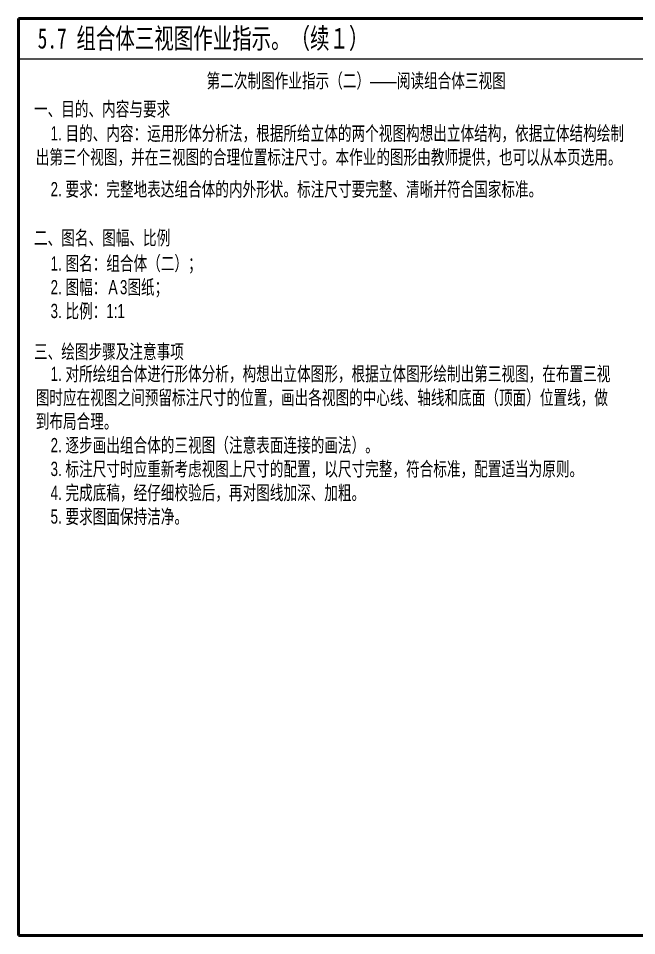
# Model space of a CAD drawing. Header units: millimetres. Extents: x 94 to 2877, y 87 to 1089.
# Drawn here: x 1623.4 to 1775.1, y 89.7 to 314.7 of the extents above; entities that cross this region are included whole.
import ezdxf

# ---------------------------------------------------------------- set-up
doc = ezdxf.new("R2010")
doc.units = ezdxf.units.MM
doc.header["$LTSCALE"] = 0.6
doc.linetypes.add('myCENTER', pattern=[18, 15, -1, 1, -1])
for name, color, linetype, lineweight in [('中心线', 7, 'myCENTER', 25), ('标题文字', 7, 'Continuous', 25), ('粗实线', 7, 'Continuous', 50), ('细实线', 7, 'Continuous', 25)]:
    doc.layers.add(name, color=color, linetype=linetype, lineweight=lineweight)
doc.styles.add('图中汉字2-3.5号', font='', dxfattribs={"width": 0.7, "height": 3.5})
doc.styles.add('标题汉字1-5号', font='', dxfattribs={"width": 0.7, "height": 5})
doc.styles.add('标题汉字2-3.5号', font='', dxfattribs={"width": 0.7, "height": 3.5})
doc.styles.get('图中汉字2-3.5号').set_extended_font_data('FZFangSong-Z02')
doc.styles.get('标题汉字1-5号').set_extended_font_data('SimSun')
doc.styles.get('标题汉字2-3.5号').set_extended_font_data('FZFangSong-Z02')

msp = doc.modelspace()

# ---------------------------------------------------------------- linework, layer by layer
at = {"layer": '粗实线'}
for p, q in [((1623.43, 314.716), (1623.43, 89.716)), ((1933.43, 314.716), (1623.43, 314.716)), ((1623.43, 89.716), (1933.43, 89.716))]:
    msp.add_line(p, q, dxfattribs=at)
at = {"layer": '细实线'}
msp.add_line((1933.43, 304.716), (1623.43, 304.716), dxfattribs=at)

# ---------------------------------------------------------------- texts
at = {"layer": '中心线', "char_height": 3.5, "attachment_point": 1, "style": '图中汉字2-3.5号'}
for s, insert, width in [('    1. 目的、内容：运用形体分析法，根据所给立体的两个视图构想出立体结构，依据立体结构绘制出第三个视图，并在三视图的合理位置标注尺寸。本作业的图形由教师提供，也可以从本页选用。', (1627.698, 288.261), 143.92773), ('    2. 要求：完整地表达组合体的内外形状。标注尺寸要完整、清晰并符合国家标准。', (1627.698, 274.567), 142.62311), ('    1. 图名：组合体（二）；\\P    2. 图幅：Ａ3图纸；\\P    3. 比例：1:1', (1627.698, 256.358), 141.9708), ('    1. 对所绘组合体进行形体分析，构想出立体图形，根据立体图形绘制出第三视图，在布置三视图时应在视图之间预留标注尺寸的位置，画出各视图的中心线、轴线和底面（顶面）位置线，做到布局合理。\\P    2. 逐步画出组合体的三视图（注意表面连接的画法）。\\P    3. 标注尺寸时应重新考虑视图上尺寸的配置，以尺寸完整，符合标准，配置适当为原则。\\P    4. 完成底稿，经仔细校验后，再对图线加深、加粗。\\P    5. 要求图面保持洁净。', (1627.698, 229.285), 142.29695)]:
    msp.add_mtext(s, dxfattribs=dict(at, insert=insert, width=width))
at = {"layer": '标题文字', "width": 0.7}
for s, height, style, p in [('5.7 组合体三视图作业指示。（续１）', 5, '标题汉字1-5号', (1628.164, 307.314)), ('第二次制图作业指示（二）——阅读组合体三视图', 3.5, '标题汉字2-3.5号', (1669.603, 297.669)), ('一、目的、内容与要求', 3.5, '图中汉字2-3.5号', (1627.267, 290.727)), ('二、图名、图幅、比例', 3.5, '图中汉字2-3.5号', (1627.267, 259.129)), ('三、绘图步骤及注意事项', 3.5, '图中汉字2-3.5号', (1627.267, 231.218))]:
    msp.add_text(s, height=height, dxfattribs=dict(at, style=style)).set_placement(p)

doc.saveas('drawing.dxf')
